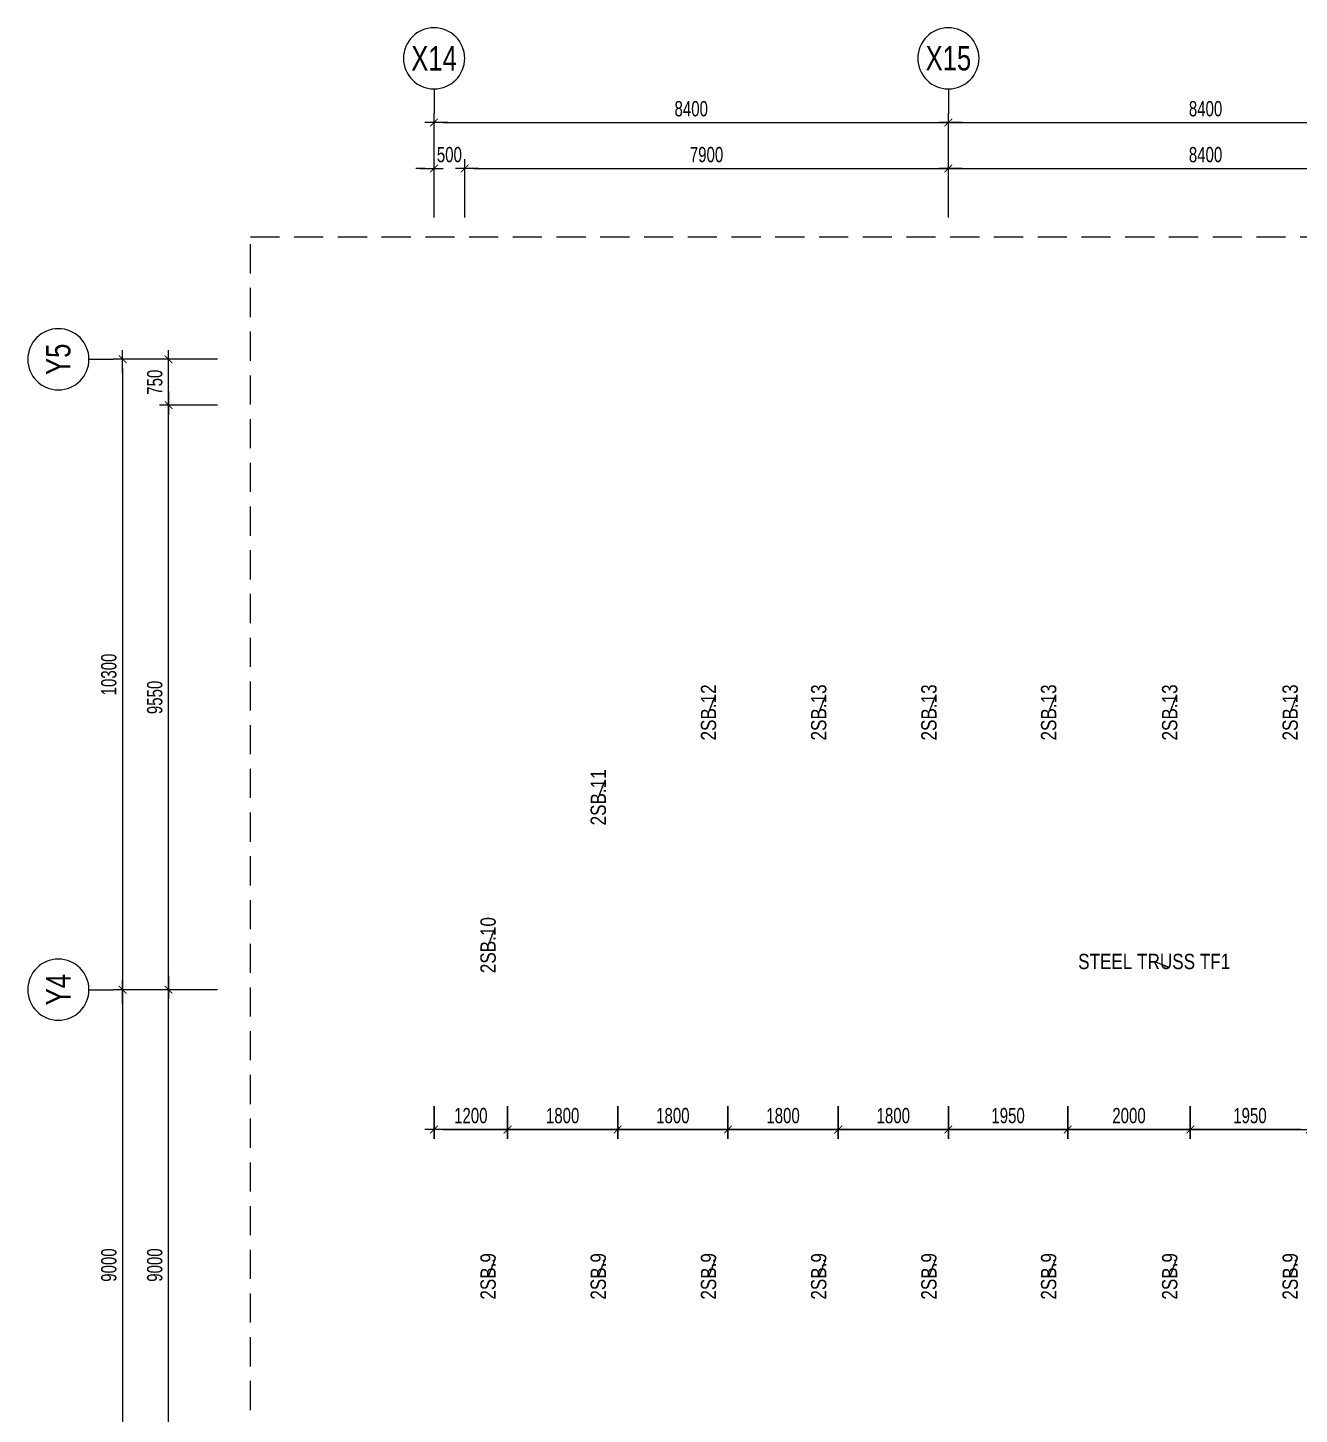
# Model space of a CAD drawing. Header units: millimetres. Extents: x 84463 to 294191, y -61495 to 44118.
# Drawn here: x 90013 to 110779, y 21462 to 44118 of the extents above; entities that cross this region are included whole.
import ezdxf
from ezdxf.enums import TextEntityAlignment as Align

# ---------------------------------------------------------------- set-up
doc = ezdxf.new("R2010")
doc.units = ezdxf.units.MM
doc.linetypes.add('CENTER2', pattern=[1.125, 0.75, -0.125, 0.125, -0.125])
doc.linetypes.add('HIDDEN2', pattern=[4.7625, 3.175, -1.5875])
for name, color, linetype, lineweight in [('$0$NDC_S_ANNO', 7, 'Continuous', 20), ('$0$NDC_S_DIM', 1, 'Continuous', 15), ('NDC_S_AXIS', 5, 'CENTER2', 13), ('NDC_S_BEAM NAME', 7, 'Continuous', 9), ('NDC_S_DIM', 1, 'Continuous', 15), ('NDC_S_HIDDEN', 8, 'HIDDEN2', 13), ('NDC_S_SYMBOL', 1, 'Continuous', 15), ('NDC_S_TEXT SYMBOL', 7, 'Continuous', 20)]:
    doc.layers.add(name, color=color, linetype=linetype, lineweight=lineweight)
doc.styles.add('$0$ARIAL', font='arial.ttf', dxfattribs={"width": 0.8})
doc.styles.add('$0$NDC_DIM', font='', dxfattribs={"width": 0.75})
doc.styles.add('NDC_ANNO', font='', dxfattribs={"width": 0.8})
doc.styles.add('NDC_DIM', font='', dxfattribs={"width": 0.75})
doc.styles.get('$0$NDC_DIM').set_extended_font_data('Dotum')
doc.styles.get('NDC_ANNO').set_extended_font_data('Dotum')
doc.styles.get('NDC_DIM').set_extended_font_data('Dotum')
doc.dimstyles.new('$0$NDC_dim_iso', dxfattribs={"dimtxt": 2.5, "dimasz": 1, "dimexe": 1.5, "dimexo": 2.5, "dimgap": 1, "dimtad": 1, "dimdec": 0, "dimzin": 0, "dimdsep": 46, "dimtxsty": '$0$NDC_DIM', "dimblk": '$0$DIMMARK', "dimcen": 0.09, "dimdle": 1.2, "dimclrd": 1, "dimclre": 1, "dimclrt": 3, "dimadec": 0, "dimazin": 0, "dimtfac": 1, "dimtdec": 0, "dimtix": 1, "dimtofl": 0, "dimtmove": 0, "dimatfit": 3, "dimfxl": 8, "dimfxlon": 1, "dimtolj": 1, "dimtzin": 0, "dimarcsym": 0})
doc.dimstyles.new('NDC_dim_100', dxfattribs={"dimscale": 100, "dimtxt": 2.5, "dimasz": 1.5, "dimexe": 1.5, "dimexo": 2.5, "dimgap": 1, "dimtad": 1, "dimdec": 0, "dimzin": 0, "dimdsep": 46, "dimtxsty": 'NDC_DIM', "dimblk": 'DIMMARK', "dimcen": 0.09, "dimdle": 1.2, "dimclrd": 1, "dimclre": 1, "dimclrt": 3, "dimadec": 0, "dimazin": 0, "dimtfac": 1, "dimtdec": 0, "dimtix": 1, "dimtofl": 0, "dimtmove": 0, "dimatfit": 3, "dimfxl": 8, "dimfxlon": 1, "dimtolj": 1, "dimtzin": 0, "dimarcsym": 0})

# ---------------------------------------------------------------- blocks, each defined once
blk = doc.blocks.new('$0$DIMMARK')
at = {"layer": '$0$NDC_S_DIM', "color": 1}
blk.add_line((-1.5, 0), (1, 0), dxfattribs=at)
at = {"layer": '$0$NDC_S_DIM', "color": 2, "const_width": 0.1}
blk.add_lwpolyline([(-0.42, -0.42), (0.42, 0.42)], dxfattribs=at)
blk = doc.blocks.new('DIMMARK')
at = {"layer": 'NDC_S_DIM', "color": 1}
blk.add_line((-1.5, 0), (1, 0), dxfattribs=at)
at = {"layer": 'NDC_S_DIM', "color": 2, "const_width": 0.1}
blk.add_lwpolyline([(-0.42, -0.42), (0.42, 0.42)], dxfattribs=at)
blk = doc.blocks.new('*D55')
at = {"layer": 'Defpoints', "color": 0, "transparency": 16777216}
for p in [(96649, 26747), (97849, 26747), (97849, 26115)]:
    blk.add_point(p, dxfattribs=at)
at = {"layer": 'NDC_S_DIM', "color": 1, "lineweight": -2, "transparency": 16777216}
for p, q in [((96649, 26497), (96649, 25965)), ((97849, 26497), (97849, 25965)), ((96799, 26115), (97699, 26115))]:
    blk.add_line(p, q, dxfattribs=at)
at = {"layer": 'NDC_S_DIM', "color": 1, "lineweight": -2, "transparency": 16777216, "xscale": 150, "yscale": 150, "zscale": 150, "rotation": 180}
blk.add_blockref('DIMMARK', (96649, 26115), dxfattribs=at)
at = {"layer": 'NDC_S_DIM', "color": 1, "lineweight": -2, "transparency": 16777216, "xscale": 150, "yscale": 150, "zscale": 150}
blk.add_blockref('DIMMARK', (97849, 26115), dxfattribs=at)
at = {"layer": 'NDC_S_DIM', "color": 3, "transparency": 16777216, "insert": (97249, 26341), "char_height": 250, "attachment_point": 5, "style": 'NDC_DIM'}
blk.add_mtext('\\A1;1200', dxfattribs=at)
blk = doc.blocks.new('*D56')
at = {"layer": 'Defpoints', "color": 0, "transparency": 16777216}
for p in [(97849, 26747), (99649, 26747), (99649, 26115)]:
    blk.add_point(p, dxfattribs=at)
at = {"layer": 'NDC_S_DIM', "color": 1, "lineweight": -2, "transparency": 16777216}
for p, q in [((97849, 26497), (97849, 25965)), ((99649, 26497), (99649, 25965)), ((97999, 26115), (99499, 26115))]:
    blk.add_line(p, q, dxfattribs=at)
at = {"layer": 'NDC_S_DIM', "color": 1, "lineweight": -2, "transparency": 16777216, "xscale": 150, "yscale": 150, "zscale": 150, "rotation": 180}
blk.add_blockref('DIMMARK', (97849, 26115), dxfattribs=at)
at = {"layer": 'NDC_S_DIM', "color": 1, "lineweight": -2, "transparency": 16777216, "xscale": 150, "yscale": 150, "zscale": 150}
blk.add_blockref('DIMMARK', (99649, 26115), dxfattribs=at)
at = {"layer": 'NDC_S_DIM', "color": 3, "transparency": 16777216, "insert": (98749, 26341), "char_height": 250, "attachment_point": 5, "style": 'NDC_DIM'}
blk.add_mtext('\\A1;1800', dxfattribs=at)
blk = doc.blocks.new('*D57')
at = {"layer": 'Defpoints', "color": 0, "transparency": 16777216}
for p in [(99649, 26747), (101449, 26747), (101449, 26115)]:
    blk.add_point(p, dxfattribs=at)
at = {"layer": 'NDC_S_DIM', "color": 1, "lineweight": -2, "transparency": 16777216}
for p, q in [((99649, 26497), (99649, 25965)), ((101449, 26497), (101449, 25965)), ((99799, 26115), (101299, 26115))]:
    blk.add_line(p, q, dxfattribs=at)
at = {"layer": 'NDC_S_DIM', "color": 1, "lineweight": -2, "transparency": 16777216, "xscale": 150, "yscale": 150, "zscale": 150, "rotation": 180}
blk.add_blockref('DIMMARK', (99649, 26115), dxfattribs=at)
at = {"layer": 'NDC_S_DIM', "color": 1, "lineweight": -2, "transparency": 16777216, "xscale": 150, "yscale": 150, "zscale": 150}
blk.add_blockref('DIMMARK', (101449, 26115), dxfattribs=at)
at = {"layer": 'NDC_S_DIM', "color": 3, "transparency": 16777216, "insert": (100549, 26341), "char_height": 250, "attachment_point": 5, "style": 'NDC_DIM'}
blk.add_mtext('\\A1;1800', dxfattribs=at)
blk = doc.blocks.new('*D58')
at = {"layer": 'Defpoints', "color": 0, "transparency": 16777216}
for p in [(101449, 26747), (103249, 26747), (103249, 26115)]:
    blk.add_point(p, dxfattribs=at)
at = {"layer": 'NDC_S_DIM', "color": 1, "lineweight": -2, "transparency": 16777216}
for p, q in [((101449, 26497), (101449, 25965)), ((103249, 26497), (103249, 25965)), ((101599, 26115), (103099, 26115))]:
    blk.add_line(p, q, dxfattribs=at)
at = {"layer": 'NDC_S_DIM', "color": 1, "lineweight": -2, "transparency": 16777216, "xscale": 150, "yscale": 150, "zscale": 150, "rotation": 180}
blk.add_blockref('DIMMARK', (101449, 26115), dxfattribs=at)
at = {"layer": 'NDC_S_DIM', "color": 1, "lineweight": -2, "transparency": 16777216, "xscale": 150, "yscale": 150, "zscale": 150}
blk.add_blockref('DIMMARK', (103249, 26115), dxfattribs=at)
at = {"layer": 'NDC_S_DIM', "color": 3, "transparency": 16777216, "insert": (102349, 26341), "char_height": 250, "attachment_point": 5, "style": 'NDC_DIM'}
blk.add_mtext('\\A1;1800', dxfattribs=at)
blk = doc.blocks.new('*D59')
at = {"layer": 'Defpoints', "color": 0, "transparency": 16777216}
for p in [(103249, 26747), (105049, 26747), (105049, 26115)]:
    blk.add_point(p, dxfattribs=at)
at = {"layer": 'NDC_S_DIM', "color": 1, "lineweight": -2, "transparency": 16777216}
for p, q in [((103249, 26497), (103249, 25965)), ((105049, 26497), (105049, 25965)), ((103399, 26115), (104899, 26115))]:
    blk.add_line(p, q, dxfattribs=at)
at = {"layer": 'NDC_S_DIM', "color": 1, "lineweight": -2, "transparency": 16777216, "xscale": 150, "yscale": 150, "zscale": 150, "rotation": 180}
blk.add_blockref('DIMMARK', (103249, 26115), dxfattribs=at)
at = {"layer": 'NDC_S_DIM', "color": 1, "lineweight": -2, "transparency": 16777216, "xscale": 150, "yscale": 150, "zscale": 150}
blk.add_blockref('DIMMARK', (105049, 26115), dxfattribs=at)
at = {"layer": 'NDC_S_DIM', "color": 3, "transparency": 16777216, "insert": (104149, 26341), "char_height": 250, "attachment_point": 5, "style": 'NDC_DIM'}
blk.add_mtext('\\A1;1800', dxfattribs=at)
blk = doc.blocks.new('*D60')
at = {"layer": 'Defpoints', "color": 0, "transparency": 16777216}
for p in [(105049, 26747), (106999, 26747), (106999, 26115)]:
    blk.add_point(p, dxfattribs=at)
at = {"layer": 'NDC_S_DIM', "color": 1, "lineweight": -2, "transparency": 16777216}
for p, q in [((105049, 26497), (105049, 25965)), ((106999, 26497), (106999, 25965)), ((105199, 26115), (106849, 26115))]:
    blk.add_line(p, q, dxfattribs=at)
at = {"layer": 'NDC_S_DIM', "color": 1, "lineweight": -2, "transparency": 16777216, "xscale": 150, "yscale": 150, "zscale": 150, "rotation": 180}
blk.add_blockref('DIMMARK', (105049, 26115), dxfattribs=at)
at = {"layer": 'NDC_S_DIM', "color": 1, "lineweight": -2, "transparency": 16777216, "xscale": 150, "yscale": 150, "zscale": 150}
blk.add_blockref('DIMMARK', (106999, 26115), dxfattribs=at)
at = {"layer": 'NDC_S_DIM', "color": 3, "transparency": 16777216, "insert": (106024, 26341), "char_height": 250, "attachment_point": 5, "style": 'NDC_DIM'}
blk.add_mtext('\\A1;1950', dxfattribs=at)
blk = doc.blocks.new('*D61')
at = {"layer": 'Defpoints', "color": 0, "transparency": 16777216}
for p in [(106999, 26747), (108999, 26747), (108999, 26115)]:
    blk.add_point(p, dxfattribs=at)
at = {"layer": 'NDC_S_DIM', "color": 1, "lineweight": -2, "transparency": 16777216}
for p, q in [((106999, 26497), (106999, 25965)), ((108999, 26497), (108999, 25965)), ((107149, 26115), (108849, 26115))]:
    blk.add_line(p, q, dxfattribs=at)
at = {"layer": 'NDC_S_DIM', "color": 1, "lineweight": -2, "transparency": 16777216, "xscale": 150, "yscale": 150, "zscale": 150, "rotation": 180}
blk.add_blockref('DIMMARK', (106999, 26115), dxfattribs=at)
at = {"layer": 'NDC_S_DIM', "color": 1, "lineweight": -2, "transparency": 16777216, "xscale": 150, "yscale": 150, "zscale": 150}
blk.add_blockref('DIMMARK', (108999, 26115), dxfattribs=at)
at = {"layer": 'NDC_S_DIM', "color": 3, "transparency": 16777216, "insert": (107999, 26341), "char_height": 250, "attachment_point": 5, "style": 'NDC_DIM'}
blk.add_mtext('\\A1;2000', dxfattribs=at)
blk = doc.blocks.new('*D62')
at = {"layer": 'Defpoints', "color": 0, "transparency": 16777216}
for p in [(108999, 26747), (110949, 26747), (110949, 26115)]:
    blk.add_point(p, dxfattribs=at)
at = {"layer": 'NDC_S_DIM', "color": 1, "lineweight": -2, "transparency": 16777216}
for p, q in [((108999, 26497), (108999, 25965)), ((110949, 26497), (110949, 25965)), ((109149, 26115), (110799, 26115))]:
    blk.add_line(p, q, dxfattribs=at)
at = {"layer": 'NDC_S_DIM', "color": 1, "lineweight": -2, "transparency": 16777216, "xscale": 150, "yscale": 150, "zscale": 150, "rotation": 180}
blk.add_blockref('DIMMARK', (108999, 26115), dxfattribs=at)
at = {"layer": 'NDC_S_DIM', "color": 1, "lineweight": -2, "transparency": 16777216, "xscale": 150, "yscale": 150, "zscale": 150}
blk.add_blockref('DIMMARK', (110949, 26115), dxfattribs=at)
at = {"layer": 'NDC_S_DIM', "color": 3, "transparency": 16777216, "insert": (109974, 26341), "char_height": 250, "attachment_point": 5, "style": 'NDC_DIM'}
blk.add_mtext('\\A1;1950', dxfattribs=at)
blk = doc.blocks.new('*D27')
at = {"layer": 'Defpoints', "color": 0, "transparency": 16777216}
for p in [(105049, 42568), (96649, 40700), (105049, 40700)]:
    blk.add_point(p, dxfattribs=at)
at = {"layer": 'NDC_S_DIM', "color": 1, "lineweight": -2, "transparency": 16777216}
for p, q in [((96649, 41768), (96649, 42718)), ((105049, 41768), (105049, 42718)), ((96799, 42568), (104899, 42568))]:
    blk.add_line(p, q, dxfattribs=at)
at = {"layer": 'NDC_S_DIM', "color": 1, "lineweight": -2, "transparency": 16777216, "xscale": 150, "yscale": 150, "zscale": 150, "rotation": 180}
blk.add_blockref('DIMMARK', (96649, 42568), dxfattribs=at)
at = {"layer": 'NDC_S_DIM', "color": 1, "lineweight": -2, "transparency": 16777216, "xscale": 150, "yscale": 150, "zscale": 150}
blk.add_blockref('DIMMARK', (105049, 42568), dxfattribs=at)
at = {"layer": 'NDC_S_DIM', "color": 3, "transparency": 16777216, "insert": (100849, 42793), "char_height": 250, "attachment_point": 5, "style": 'NDC_DIM'}
blk.add_mtext('\\A1;8400', dxfattribs=at)
blk = doc.blocks.new('*D28')
at = {"layer": 'Defpoints', "color": 0, "transparency": 16777216}
for p in [(113449, 42568), (105049, 40700), (113449, 40700)]:
    blk.add_point(p, dxfattribs=at)
at = {"layer": 'NDC_S_DIM', "color": 1, "lineweight": -2, "transparency": 16777216}
for p, q in [((105049, 41768), (105049, 42718)), ((113449, 41768), (113449, 42718)), ((105199, 42568), (113299, 42568))]:
    blk.add_line(p, q, dxfattribs=at)
at = {"layer": 'NDC_S_DIM', "color": 1, "lineweight": -2, "transparency": 16777216, "xscale": 150, "yscale": 150, "zscale": 150, "rotation": 180}
blk.add_blockref('DIMMARK', (105049, 42568), dxfattribs=at)
at = {"layer": 'NDC_S_DIM', "color": 1, "lineweight": -2, "transparency": 16777216, "xscale": 150, "yscale": 150, "zscale": 150}
blk.add_blockref('DIMMARK', (113449, 42568), dxfattribs=at)
at = {"layer": 'NDC_S_DIM', "color": 3, "transparency": 16777216, "insert": (109249, 42793), "char_height": 250, "attachment_point": 5, "style": 'NDC_DIM'}
blk.add_mtext('\\A1;8400', dxfattribs=at)
blk = doc.blocks.new('*U14')
at = {"layer": 'NDC_S_SYMBOL'}
blk.add_line((0, 5), (0, 9), dxfattribs=at)
blk.add_circle((0, 0), 5, dxfattribs=at)
at = {"layer": 'NDC_S_TEXT SYMBOL', "color": 7, "style": 'NDC_ANNO', "width": 0.8}
blk.add_attdef('GRID', text='', height=4, dxfattribs=at).set_placement((0, 0), align=Align.MIDDLE)
blk = doc.blocks.new('*D31')
at = {"layer": 'Defpoints', "color": 0, "transparency": 16777216}
for p in [(97149, 41818), (96649, 40700), (97149, 40700)]:
    blk.add_point(p, dxfattribs=at)
at = {"layer": 'NDC_S_DIM', "color": 1, "lineweight": -2, "transparency": 16777216}
for p, q in [((96649, 41018), (96649, 41968)), ((97149, 41018), (97149, 41968)), ((96499, 41818), (96349, 41818)), ((97299, 41818), (97449, 41818))]:
    blk.add_line(p, q, dxfattribs=at)
at = {"layer": 'NDC_S_DIM', "color": 1, "lineweight": -2, "transparency": 16777216, "xscale": 150, "yscale": 150, "zscale": 150}
blk.add_blockref('DIMMARK', (96649, 41818), dxfattribs=at)
at = {"layer": 'NDC_S_DIM', "color": 1, "lineweight": -2, "transparency": 16777216, "xscale": 150, "yscale": 150, "zscale": 150, "rotation": 180}
blk.add_blockref('DIMMARK', (97149, 41818), dxfattribs=at)
at = {"layer": 'NDC_S_DIM', "color": 3, "transparency": 16777216, "insert": (96899, 42043), "char_height": 250, "attachment_point": 5, "style": 'NDC_DIM'}
blk.add_mtext('\\A1;500', dxfattribs=at)
blk = doc.blocks.new('*D32')
at = {"layer": 'Defpoints', "color": 0, "transparency": 16777216}
for p in [(105049, 41818), (97149, 40700), (105049, 40700)]:
    blk.add_point(p, dxfattribs=at)
at = {"layer": 'NDC_S_DIM', "color": 1, "lineweight": -2, "transparency": 16777216}
for p, q in [((97149, 41018), (97149, 41968)), ((105049, 41018), (105049, 41968)), ((97299, 41818), (104899, 41818))]:
    blk.add_line(p, q, dxfattribs=at)
at = {"layer": 'NDC_S_DIM', "color": 1, "lineweight": -2, "transparency": 16777216, "xscale": 150, "yscale": 150, "zscale": 150, "rotation": 180}
blk.add_blockref('DIMMARK', (97149, 41818), dxfattribs=at)
at = {"layer": 'NDC_S_DIM', "color": 1, "lineweight": -2, "transparency": 16777216, "xscale": 150, "yscale": 150, "zscale": 150}
blk.add_blockref('DIMMARK', (105049, 41818), dxfattribs=at)
at = {"layer": 'NDC_S_DIM', "color": 3, "transparency": 16777216, "insert": (101099, 42043), "char_height": 250, "attachment_point": 5, "style": 'NDC_DIM'}
blk.add_mtext('\\A1;7900', dxfattribs=at)
blk = doc.blocks.new('*D33')
at = {"layer": 'Defpoints', "color": 0, "transparency": 16777216}
for p in [(113449, 41818), (105049, 40700), (113449, 40700)]:
    blk.add_point(p, dxfattribs=at)
at = {"layer": 'NDC_S_DIM', "color": 1, "lineweight": -2, "transparency": 16777216}
for p, q in [((105049, 41018), (105049, 41968)), ((113449, 41018), (113449, 41968)), ((105199, 41818), (113299, 41818))]:
    blk.add_line(p, q, dxfattribs=at)
at = {"layer": 'NDC_S_DIM', "color": 1, "lineweight": -2, "transparency": 16777216, "xscale": 150, "yscale": 150, "zscale": 150, "rotation": 180}
blk.add_blockref('DIMMARK', (105049, 41818), dxfattribs=at)
at = {"layer": 'NDC_S_DIM', "color": 1, "lineweight": -2, "transparency": 16777216, "xscale": 150, "yscale": 150, "zscale": 150}
blk.add_blockref('DIMMARK', (113449, 41818), dxfattribs=at)
at = {"layer": 'NDC_S_DIM', "color": 3, "transparency": 16777216, "insert": (109249, 42043), "char_height": 250, "attachment_point": 5, "style": 'NDC_DIM'}
blk.add_mtext('\\A1;8400', dxfattribs=at)
blk = doc.blocks.new('*D39')
at = {"layer": 'Defpoints', "color": 0, "transparency": 16777216}
for p in [(92313, 28400), (93649, 28400), (93649, 19400)]:
    blk.add_point(p, dxfattribs=at)
at = {"layer": 'NDC_S_DIM', "color": 1, "lineweight": -2, "transparency": 16777216}
for p, q in [((93113, 28400), (92163, 28400)), ((92313, 19550), (92313, 28250)), ((93113, 19400), (92163, 19400))]:
    blk.add_line(p, q, dxfattribs=at)
at = {"layer": 'NDC_S_DIM', "color": 1, "lineweight": -2, "transparency": 16777216, "xscale": 150, "yscale": 150, "zscale": 150}
for p, rotation in [((92313, 28400), 90), ((92313, 19400), 270)]:
    blk.add_blockref('DIMMARK', p, dxfattribs=dict(at, rotation=rotation))
at = {"layer": 'NDC_S_DIM', "color": 3, "transparency": 16777216, "insert": (92088, 23900), "char_height": 250, "attachment_point": 5, "rotation": 90, "style": 'NDC_DIM'}
blk.add_mtext('\\A1;9000', dxfattribs=at)
blk = doc.blocks.new('*D40')
at = {"layer": 'Defpoints', "color": 0, "transparency": 16777216}
for p in [(92313, 37950), (93649, 37950), (93649, 28400)]:
    blk.add_point(p, dxfattribs=at)
at = {"layer": 'NDC_S_DIM', "color": 1, "lineweight": -2, "transparency": 16777216}
for p, q in [((93113, 37950), (92163, 37950)), ((92313, 28550), (92313, 37800)), ((93113, 28400), (92163, 28400))]:
    blk.add_line(p, q, dxfattribs=at)
at = {"layer": 'NDC_S_DIM', "color": 1, "lineweight": -2, "transparency": 16777216, "xscale": 150, "yscale": 150, "zscale": 150}
for p, rotation in [((92313, 37950), 90), ((92313, 28400), 270)]:
    blk.add_blockref('DIMMARK', p, dxfattribs=dict(at, rotation=rotation))
at = {"layer": 'NDC_S_DIM', "color": 3, "transparency": 16777216, "insert": (92088, 33175), "char_height": 250, "attachment_point": 5, "rotation": 90, "style": 'NDC_DIM'}
blk.add_mtext('\\A1;9550', dxfattribs=at)
blk = doc.blocks.new('*D41')
at = {"layer": 'Defpoints', "color": 0, "transparency": 16777216}
for p in [(92313, 38700), (93649, 38700), (93649, 37950)]:
    blk.add_point(p, dxfattribs=at)
at = {"layer": 'NDC_S_DIM', "color": 1, "lineweight": -2, "transparency": 16777216}
for p, q in [((93113, 38700), (92163, 38700)), ((92313, 38100), (92313, 38550)), ((93113, 37950), (92163, 37950))]:
    blk.add_line(p, q, dxfattribs=at)
at = {"layer": 'NDC_S_DIM', "color": 1, "lineweight": -2, "transparency": 16777216, "xscale": 150, "yscale": 150, "zscale": 150}
for p, rotation in [((92313, 38700), 90), ((92313, 37950), 270)]:
    blk.add_blockref('DIMMARK', p, dxfattribs=dict(at, rotation=rotation))
at = {"layer": 'NDC_S_DIM', "color": 3, "transparency": 16777216, "insert": (92088, 38325), "char_height": 250, "attachment_point": 5, "rotation": 90, "style": 'NDC_DIM'}
blk.add_mtext('\\A1;750', dxfattribs=at)
blk = doc.blocks.new('*D42')
at = {"layer": 'Defpoints', "color": 0, "transparency": 16777216}
for p in [(93649, 38700), (91563, 28400), (93649, 28400)]:
    blk.add_point(p, dxfattribs=at)
at = {"layer": 'NDC_S_DIM', "color": 1, "lineweight": -2, "transparency": 16777216}
for p, q in [((92363, 38700), (91413, 38700)), ((91563, 38550), (91563, 28550)), ((92363, 28400), (91413, 28400))]:
    blk.add_line(p, q, dxfattribs=at)
at = {"layer": 'NDC_S_DIM', "color": 1, "lineweight": -2, "transparency": 16777216, "xscale": 150, "yscale": 150, "zscale": 150}
for p, rotation in [((91563, 38700), 90), ((91563, 28400), 270)]:
    blk.add_blockref('DIMMARK', p, dxfattribs=dict(at, rotation=rotation))
at = {"layer": 'NDC_S_DIM', "color": 3, "transparency": 16777216, "insert": (91338, 33550), "char_height": 250, "attachment_point": 5, "rotation": 90, "style": 'NDC_DIM'}
blk.add_mtext('\\A1;10300', dxfattribs=at)
blk = doc.blocks.new('*D43')
at = {"layer": 'Defpoints', "color": 0, "transparency": 16777216}
for p in [(93649, 28400), (91563, 19400), (93649, 19400)]:
    blk.add_point(p, dxfattribs=at)
at = {"layer": 'NDC_S_DIM', "color": 1, "lineweight": -2, "transparency": 16777216}
for p, q in [((92363, 28400), (91413, 28400)), ((91563, 28250), (91563, 19550)), ((92363, 19400), (91413, 19400))]:
    blk.add_line(p, q, dxfattribs=at)
at = {"layer": 'NDC_S_DIM', "color": 1, "lineweight": -2, "transparency": 16777216, "xscale": 150, "yscale": 150, "zscale": 150}
for p, rotation in [((91563, 28400), 90), ((91563, 19400), 270)]:
    blk.add_blockref('DIMMARK', p, dxfattribs=dict(at, rotation=rotation))
at = {"layer": 'NDC_S_DIM', "color": 3, "transparency": 16777216, "insert": (91338, 23900), "char_height": 250, "attachment_point": 5, "rotation": 90, "style": 'NDC_DIM'}
blk.add_mtext('\\A1;9000', dxfattribs=at)
blk = doc.blocks.new('*U18')
at = {"layer": 'NDC_S_SYMBOL'}
blk.add_line((-5, 0), (-9, 0), dxfattribs=at)
blk.add_circle((0, 0), 5, dxfattribs=at)
at = {"layer": 'NDC_S_TEXT SYMBOL', "color": 7, "style": 'NDC_ANNO', "width": 0.8}
blk.add_attdef('GRID', text='', height=4, rotation=90, dxfattribs=at).set_placement((0, 0), align=Align.MIDDLE)
blk = doc.blocks.new('*U17')
at = {"layer": '$0$NDC_S_ANNO', "ltscale": 0.8, "style": '$0$ARIAL', "width": 0.8}
blk.add_attdef('TEN', text='', height=2.5, dxfattribs=at).set_placement((-2.58, 1.03), align=Align.MIDDLE_CENTER)
at = {"layer": '$0$NDC_S_ANNO', "ltscale": 0.8, "style": '$0$ARIAL', "width": 0.8, "flags": 1}
blk.add_attdef('CHU_THICH', text='', height=2.5, dxfattribs=at).set_placement((0, 0), align=Align.MIDDLE_CENTER)
at = {"layer": 'Defpoints'}
blk.add_leader([(0, 0), (-2.58, 1.03)], dimstyle='$0$NDC_dim_iso', override={"dimgap": 0.625, "dimtad": 0}, dxfattribs=at)
blk = doc.blocks.new('Truc gian thep')
at = {"layer": 'NDC_S_AXIS'}
ref = blk.add_blockref('*U14', (96649.1, 43617.5), dxfattribs=dict(at, xscale=-100, yscale=100, zscale=100, rotation=180))
ref.add_attrib('GRID', 'X14', dxfattribs={"layer": 'NDC_S_TEXT SYMBOL', "color": 7, "height": 400, "style": 'NDC_ANNO', "width": 0.8}).set_placement((96649.1, 43617.5), align=Align.MIDDLE)
ref = blk.add_blockref('*U14', (105049.1, 43617.5), dxfattribs=dict(at, xscale=-100, yscale=100, zscale=100, rotation=180))
ref.add_attrib('GRID', 'X15', dxfattribs={"layer": 'NDC_S_TEXT SYMBOL', "color": 7, "height": 400, "style": 'NDC_ANNO', "width": 0.8}).set_placement((105049.1, 43617.5), align=Align.MIDDLE)
ref = blk.add_blockref('*U18', (90512.9, 38700), dxfattribs=dict(at, xscale=-100, yscale=100, zscale=100))
ref.add_attrib('GRID', 'Y5', dxfattribs={"layer": 'NDC_S_TEXT SYMBOL', "color": 7, "height": 400, "rotation": 90, "style": 'NDC_ANNO', "width": 0.8}).set_placement((90512.9, 38700), align=Align.MIDDLE)
ref = blk.add_blockref('*U18', (90512.9, 28400), dxfattribs=dict(at, xscale=-100, yscale=100, zscale=100))
ref.add_attrib('GRID', 'Y4', dxfattribs={"layer": 'NDC_S_TEXT SYMBOL', "color": 7, "height": 400, "rotation": 90, "style": 'NDC_ANNO', "width": 0.8}).set_placement((90512.9, 28400), align=Align.MIDDLE)
at = {"layer": 'NDC_S_DIM'}
for base, p2, picture, middle in [((105049.1, 42567.5), (105049.1, 40700), '*D27', (100849.1, 42792.7)), ((97149.1, 41817.5), (97149.1, 40700), '*D31', (96899.1, 42042.7))]:
    dim = blk.add_linear_dim(base=base, p1=(96649.1, 40700), p2=p2, dimstyle='NDC_dim_100', dxfattribs=at)
    dim.commit()
    dim.dimension.update_dxf_attribs({"geometry": picture, "text_midpoint": middle})
for base, p1, p2, picture, middle in [((113449, 42567.5), (105049.1, 40700), (113449, 40700), '*D28', (109249, 42792.7)), ((105049.1, 41817.5), (97149.1, 40700), (105049.1, 40700), '*D32', (101099.1, 42042.7)), ((113449, 41817.5), (105049.1, 40700), (113449, 40700), '*D33', (109249, 42042.7))]:
    dim = blk.add_linear_dim(base=base, p1=p1, p2=p2, dimstyle='NDC_dim_100', override={"dimtmove": 1}, dxfattribs=at)
    dim.commit()
    dim.dimension.update_dxf_attribs({"geometry": picture, "text_midpoint": middle})
dim = blk.add_linear_dim(base=(91562.9, 28400), p1=(93649.1, 38700), p2=(93649.1, 28400), angle=90, dimstyle='NDC_dim_100', dxfattribs=at)
dim.commit()
dim.dimension.update_dxf_attribs({"geometry": '*D42', "text_midpoint": (91337.7, 33550)})
for base, p1, p2, picture, middle in [((92312.9, 38700), (93649.1, 37950), (93649.1, 38700), '*D41', (92087.7, 38325)), ((92312.9, 37950), (93649.1, 28400), (93649.1, 37950), '*D40', (92087.7, 33175)), ((91562.9, 19400), (93649.1, 28400), (93649.1, 19400), '*D43', (91337.7, 23900)), ((92312.9, 28400), (93649.1, 19400), (93649.1, 28400), '*D39', (92087.7, 23900))]:
    dim = blk.add_linear_dim(base=base, p1=p1, p2=p2, angle=90, dimstyle='NDC_dim_100', override={"dimtmove": 1}, dxfattribs=at)
    dim.commit()
    dim.dimension.update_dxf_attribs({"geometry": picture, "text_midpoint": middle})

msp = doc.modelspace()

# ---------------------------------------------------------------- linework, layer by layer
at = {"layer": 'NDC_S_HIDDEN', "ltscale": 150}
msp.add_lwpolyline([(93649.1, 40700), (127249.1, 40700), (127249.1, 5100), (93649.1, 5100)], close=True, dxfattribs=at)

# ---------------------------------------------------------------- block references
at = {"layer": 'NDC_S_BEAM NAME', "xscale": 100, "yscale": 100, "zscale": 100, "rotation": 90}
for p, values in [((101233.9, 33187.9), {'TEN': '2SB.12'}), ((103033.9, 33187.9), {'TEN': '2SB.13'}), ((104833.9, 33187.9), {'TEN': '2SB.13'}), ((106789.2, 33187.9), {'TEN': '2SB.13'}), ((108766.3, 33187.9), {'TEN': '2SB.13'}), ((110733.9, 33187.9), {'TEN': '2SB.13'}), ((99433.9, 31800.4), {'TEN': '2SB.11'}), ((97633.9, 29386), {'TEN': '2SB.10'}), ((97633.9, 23973.8), {'TEN': '2SB.9'}), ((99433.9, 23973.8), {'TEN': '2SB.9'}), ((101233.9, 23973.8), {'TEN': '2SB.9'}), ((103033.9, 23973.8), {'TEN': '2SB.9'}), ((104833.9, 23973.8), {'TEN': '2SB.9'}), ((106789.2, 23973.8), {'TEN': '2SB.9'}), ((108766.3, 23973.8), {'TEN': '2SB.9'}), ((110733.9, 23973.8), {'TEN': '2SB.9'})]:
    msp.add_blockref('*U17', p, dxfattribs=at).add_auto_attribs(values)
at = {"layer": 'NDC_S_BEAM NAME', "xscale": 100, "yscale": 100, "zscale": 100}
msp.add_blockref('*U17', (108668.1, 28757.8), dxfattribs=at).add_auto_attribs({'TEN': 'STEEL TRUSS TF1'})
at = {"layer": 'NDC_S_DIM'}
msp.add_blockref('Truc gian thep', (0, 0), dxfattribs=at)

# ---------------------------------------------------------------- dimensions: what is measured, and where the dimension line sits
dim = msp.add_linear_dim(base=(97849.1, 26115.4), p1=(96649.1, 26746.6), p2=(97849.1, 26746.6), dimstyle='NDC_dim_100', dxfattribs=at)
dim.commit()
dim.dimension.update_dxf_attribs({"geometry": '*D55', "text_midpoint": (97249.1, 26340.6)})
for base, p1, p2, picture, middle in [((99649.1, 26115.4), (97849.1, 26746.6), (99649.1, 26746.6), '*D56', (98749.1, 26340.6)), ((101449.1, 26115.4), (99649.1, 26746.6), (101449.1, 26746.6), '*D57', (100549.1, 26340.6)), ((103249.1, 26115.4), (101449.1, 26746.6), (103249.1, 26746.6), '*D58', (102349.1, 26340.6)), ((105049.1, 26115.4), (103249.1, 26746.6), (105049.1, 26746.6), '*D59', (104149.1, 26340.6)), ((106999.1, 26115.4), (105049.1, 26746.6), (106999.1, 26746.6), '*D60', (106024.1, 26340.6)), ((108999.1, 26115.4), (106999.1, 26746.6), (108999.1, 26746.6), '*D61', (107999.1, 26340.6)), ((110949.1, 26115.4), (108999.1, 26746.6), (110949.1, 26746.6), '*D62', (109974.1, 26340.6))]:
    dim = msp.add_linear_dim(base=base, p1=p1, p2=p2, dimstyle='NDC_dim_100', override={"dimtmove": 1}, dxfattribs=at)
    dim.commit()
    dim.dimension.update_dxf_attribs({"geometry": picture, "text_midpoint": middle})

doc.saveas('drawing.dxf')
